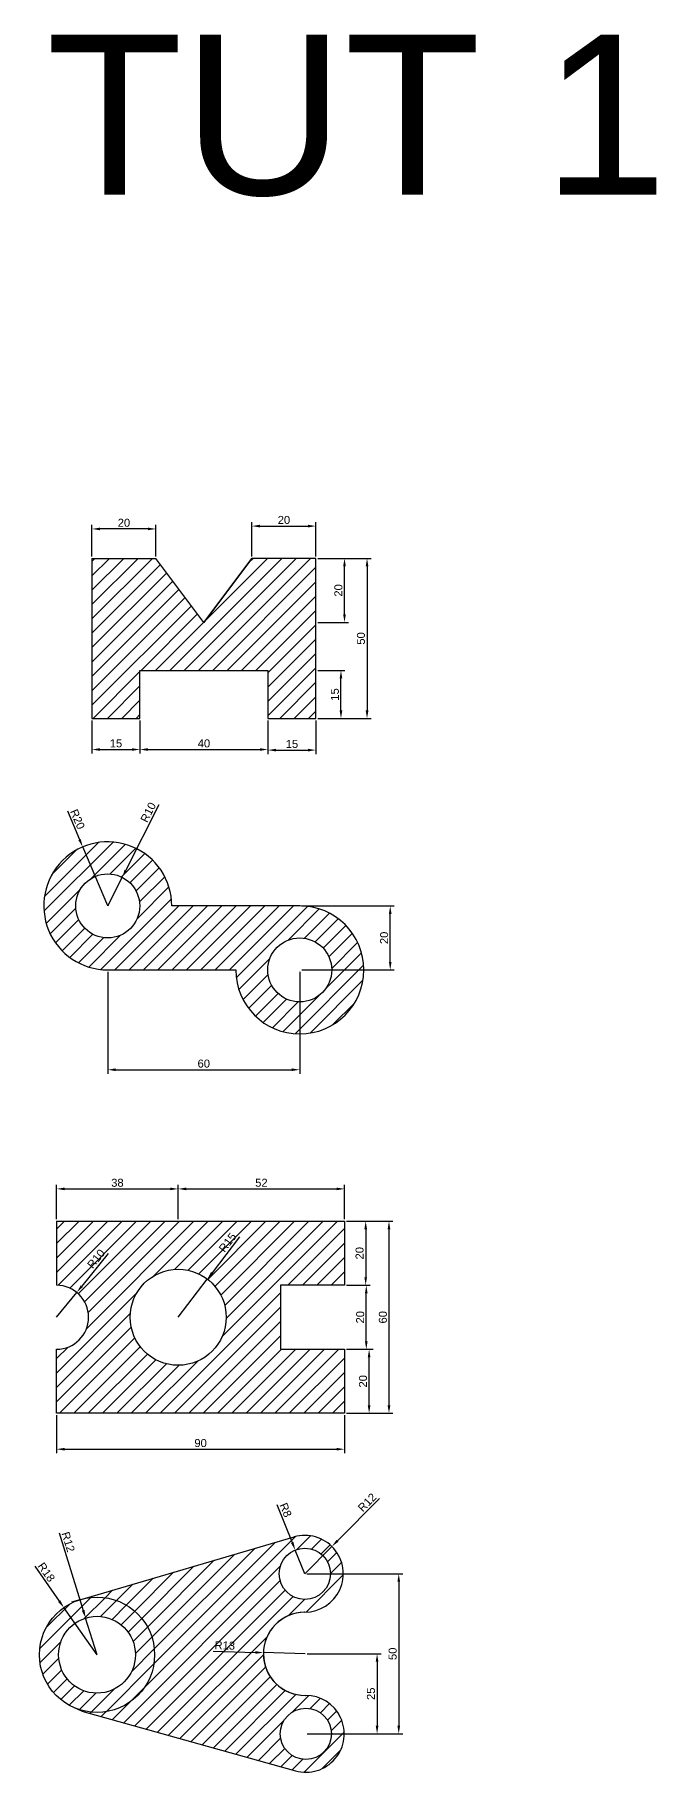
# Model space of a CAD drawing. Header units: millimetres. Extents: x 137 to 7220, y 7466 to 9893.
# Drawn here: x 137 to 331, y 9349 to 9892 of the extents above; entities that cross this region are included whole.
import ezdxf

# ---------------------------------------------------------------- set-up
doc = ezdxf.new("R2010")
doc.units = ezdxf.units.MM
doc.header["$PDMODE"] = 35
doc.header["$PDSIZE"] = 3
doc.layers.add('Dimensions', color=1, linetype='Continuous')
doc.layers.add('Object', color=7, linetype='Continuous', lineweight=30)
doc.styles.get("Standard").update_dxf_attribs({"font": 'arial.ttf'})
doc.dimstyles.new('ISO-25', dxfattribs={"dimtxt": 2.5, "dimasz": 2.5, "dimexe": 1.25, "dimexo": 0.625, "dimtad": 1, "dimdec": 0, "dimtxsty": 'Standard', "dimcen": 2.5, "dimadec": 0, "dimazin": 0, "dimtfac": 1, "dimtdec": 0, "dimtmove": 0, "dimatfit": 3, "dimfxl": 1, "dimarcsym": 0})

# ---------------------------------------------------------------- blocks, each defined once
blk = doc.blocks.new('*D261')
at = {"layer": 'Defpoints', "color": 0, "transparency": 16777216}
for p in [(224.56, 9738.55), (204.56, 9728.45), (224.56, 9728.45)]:
    blk.add_point(p, dxfattribs=at)
at = {"layer": 'Dimensions', "color": 0, "lineweight": -2, "transparency": 16777216}
for p, q in [((204.56, 9729.08), (204.56, 9739.8)), ((207.06, 9738.55), (222.06, 9738.55)), ((224.56, 9729.08), (224.56, 9739.8))]:
    blk.add_line(p, q, dxfattribs=at)
at = {"layer": 'Dimensions', "color": 0, "transparency": 16777216}
for points in [[(207.06, 9738.97), (207.06, 9738.13), (204.56, 9738.55)], [(222.06, 9738.97), (222.06, 9738.13), (224.56, 9738.55)]]:
    blk.add_solid(points, dxfattribs=at)
at = {"layer": 'Dimensions', "color": 0, "transparency": 16777216, "insert": (214.56, 9740.45), "char_height": 2.5, "attachment_point": 5}
blk.add_mtext('20', dxfattribs=at)
blk = doc.blocks.new('*D262')
at = {"layer": 'Defpoints', "color": 0, "transparency": 16777216}
for p in [(224.56, 9728.45), (224.56, 9678.45), (240.53, 9678.45)]:
    blk.add_point(p, dxfattribs=at)
at = {"layer": 'Dimensions', "color": 0, "lineweight": -2, "transparency": 16777216}
for p, q in [((225.19, 9728.45), (241.78, 9728.45)), ((240.53, 9725.95), (240.53, 9680.95)), ((225.19, 9678.45), (241.78, 9678.45))]:
    blk.add_line(p, q, dxfattribs=at)
at = {"layer": 'Dimensions', "color": 0, "transparency": 16777216}
for points in [[(240.11, 9725.95), (240.95, 9725.95), (240.53, 9728.45)], [(240.11, 9680.95), (240.95, 9680.95), (240.53, 9678.45)]]:
    blk.add_solid(points, dxfattribs=at)
at = {"layer": 'Dimensions', "color": 0, "transparency": 16777216, "insert": (238.63, 9703.45), "char_height": 2.5, "attachment_point": 5, "rotation": 90}
blk.add_mtext('50', dxfattribs=at)
blk = doc.blocks.new('*D263')
at = {"layer": 'Defpoints', "color": 0, "transparency": 16777216}
for p in [(224.56, 9693.45), (232.38, 9693.45), (224.56, 9678.45)]:
    blk.add_point(p, dxfattribs=at)
at = {"layer": 'Dimensions', "color": 0, "lineweight": -2, "transparency": 16777216}
for p, q in [((225.19, 9693.45), (233.63, 9693.45)), ((232.38, 9680.95), (232.38, 9690.95)), ((225.19, 9678.45), (233.63, 9678.45))]:
    blk.add_line(p, q, dxfattribs=at)
at = {"layer": 'Dimensions', "color": 0, "transparency": 16777216}
for points in [[(231.96, 9690.95), (232.79, 9690.95), (232.38, 9693.45)], [(231.96, 9680.95), (232.79, 9680.95), (232.38, 9678.45)]]:
    blk.add_solid(points, dxfattribs=at)
at = {"layer": 'Dimensions', "color": 0, "transparency": 16777216, "insert": (230.48, 9685.95), "char_height": 2.5, "attachment_point": 5, "rotation": 90}
blk.add_mtext('15', dxfattribs=at)
blk = doc.blocks.new('*D264')
at = {"layer": 'Defpoints', "color": 0, "transparency": 16777216}
for p in [(224.56, 9728.45), (233.48, 9728.45), (224.56, 9708.45)]:
    blk.add_point(p, dxfattribs=at)
at = {"layer": 'Dimensions', "color": 0, "lineweight": -2, "transparency": 16777216}
for p, q in [((225.19, 9728.45), (234.73, 9728.45)), ((233.48, 9710.95), (233.48, 9725.95)), ((225.19, 9708.45), (234.73, 9708.45))]:
    blk.add_line(p, q, dxfattribs=at)
at = {"layer": 'Dimensions', "color": 0, "transparency": 16777216}
for points in [[(233.07, 9725.95), (233.9, 9725.95), (233.48, 9728.45)], [(233.07, 9710.95), (233.9, 9710.95), (233.48, 9708.45)]]:
    blk.add_solid(points, dxfattribs=at)
at = {"layer": 'Dimensions', "color": 0, "transparency": 16777216, "insert": (231.58, 9718.45), "char_height": 2.5, "attachment_point": 5, "rotation": 90}
blk.add_mtext('20', dxfattribs=at)
blk = doc.blocks.new('*D265')
at = {"layer": 'Defpoints', "color": 0, "transparency": 16777216}
for p in [(154.56, 9737.66), (154.56, 9728.45), (174.56, 9728.45)]:
    blk.add_point(p, dxfattribs=at)
at = {"layer": 'Dimensions', "color": 0, "lineweight": -2, "transparency": 16777216}
for p, q in [((154.56, 9729.08), (154.56, 9738.91)), ((172.06, 9737.66), (157.06, 9737.66)), ((174.56, 9729.08), (174.56, 9738.91))]:
    blk.add_line(p, q, dxfattribs=at)
at = {"layer": 'Dimensions', "color": 0, "transparency": 16777216}
for points in [[(157.06, 9738.08), (157.06, 9737.25), (154.56, 9737.66)], [(172.06, 9738.08), (172.06, 9737.25), (174.56, 9737.66)]]:
    blk.add_solid(points, dxfattribs=at)
at = {"layer": 'Dimensions', "color": 0, "transparency": 16777216, "insert": (164.56, 9739.57), "char_height": 2.5, "attachment_point": 5}
blk.add_mtext('20', dxfattribs=at)
blk = doc.blocks.new('*D266')
at = {"layer": 'Defpoints', "color": 0, "transparency": 16777216}
for p in [(154.56, 9678.45), (169.56, 9678.45), (169.56, 9668.75)]:
    blk.add_point(p, dxfattribs=at)
at = {"layer": 'Dimensions', "color": 0, "lineweight": -2, "transparency": 16777216}
for p, q in [((154.56, 9677.83), (154.56, 9667.5)), ((169.56, 9677.83), (169.56, 9667.5)), ((157.06, 9668.75), (167.06, 9668.75))]:
    blk.add_line(p, q, dxfattribs=at)
at = {"layer": 'Dimensions', "color": 0, "transparency": 16777216}
for points in [[(157.06, 9669.17), (157.06, 9668.34), (154.56, 9668.75)], [(167.06, 9669.17), (167.06, 9668.34), (169.56, 9668.75)]]:
    blk.add_solid(points, dxfattribs=at)
at = {"layer": 'Dimensions', "color": 0, "transparency": 16777216, "insert": (162.06, 9670.66), "char_height": 2.5, "attachment_point": 5}
blk.add_mtext('15', dxfattribs=at)
blk = doc.blocks.new('*D267')
at = {"layer": 'Defpoints', "color": 0, "transparency": 16777216}
for p in [(169.56, 9678.45), (209.56, 9678.45), (209.56, 9668.75)]:
    blk.add_point(p, dxfattribs=at)
at = {"layer": 'Dimensions', "color": 0, "lineweight": -2, "transparency": 16777216}
for p, q in [((169.56, 9677.83), (169.56, 9667.5)), ((209.56, 9677.83), (209.56, 9667.5)), ((172.06, 9668.75), (207.06, 9668.75))]:
    blk.add_line(p, q, dxfattribs=at)
at = {"layer": 'Dimensions', "color": 0, "transparency": 16777216}
for points in [[(172.06, 9669.17), (172.06, 9668.34), (169.56, 9668.75)], [(207.06, 9669.17), (207.06, 9668.34), (209.56, 9668.75)]]:
    blk.add_solid(points, dxfattribs=at)
at = {"layer": 'Dimensions', "color": 0, "transparency": 16777216, "insert": (189.56, 9670.66), "char_height": 2.5, "attachment_point": 5}
blk.add_mtext('40', dxfattribs=at)
blk = doc.blocks.new('*D232')
at = {"layer": 'Defpoints', "color": 0, "transparency": 16777216}
for p in [(209.56, 9678.45), (224.56, 9678.45), (224.56, 9668.58)]:
    blk.add_point(p, dxfattribs=at)
at = {"layer": 'Dimensions', "color": 0, "lineweight": -2, "transparency": 16777216}
for p, q in [((209.56, 9677.83), (209.56, 9667.33)), ((224.56, 9677.83), (224.56, 9667.33)), ((212.06, 9668.58), (222.06, 9668.58))]:
    blk.add_line(p, q, dxfattribs=at)
at = {"layer": 'Dimensions', "color": 0, "transparency": 16777216}
for points in [[(212.06, 9668.99), (212.06, 9668.16), (209.56, 9668.58)], [(222.06, 9668.99), (222.06, 9668.16), (224.56, 9668.58)]]:
    blk.add_solid(points, dxfattribs=at)
at = {"layer": 'Dimensions', "color": 0, "transparency": 16777216, "insert": (217.06, 9670.48), "char_height": 2.5, "attachment_point": 5}
blk.add_mtext('15', dxfattribs=at)
blk = doc.blocks.new('*D237')
at = {"layer": 'Defpoints', "color": 0, "transparency": 16777216}
for p in [(181.51, 9531.51), (143.51, 9521.41), (181.51, 9521.41)]:
    blk.add_point(p, dxfattribs=at)
at = {"layer": 'Dimensions', "color": 0, "lineweight": -2, "transparency": 16777216}
for p, q in [((143.51, 9522.03), (143.51, 9532.76)), ((146.01, 9531.51), (179.01, 9531.51)), ((181.51, 9522.03), (181.51, 9532.76))]:
    blk.add_line(p, q, dxfattribs=at)
at = {"layer": 'Dimensions', "color": 0, "transparency": 16777216}
for points in [[(146.01, 9531.92), (146.01, 9531.09), (143.51, 9531.51)], [(179.01, 9531.92), (179.01, 9531.09), (181.51, 9531.51)]]:
    blk.add_solid(points, dxfattribs=at)
at = {"layer": 'Dimensions', "color": 0, "transparency": 16777216, "insert": (162.51, 9533.41), "char_height": 2.5, "attachment_point": 5}
blk.add_mtext('38', dxfattribs=at)
blk = doc.blocks.new('*D238')
at = {"layer": 'Defpoints', "color": 0, "transparency": 16777216}
for p in [(233.51, 9531.51), (181.51, 9521.41), (233.51, 9521.41)]:
    blk.add_point(p, dxfattribs=at)
at = {"layer": 'Dimensions', "color": 0, "lineweight": -2, "transparency": 16777216}
for p, q in [((181.51, 9522.03), (181.51, 9532.76)), ((184.01, 9531.51), (231.01, 9531.51)), ((233.51, 9522.03), (233.51, 9532.76))]:
    blk.add_line(p, q, dxfattribs=at)
at = {"layer": 'Dimensions', "color": 0, "transparency": 16777216}
for points in [[(184.01, 9531.92), (184.01, 9531.09), (181.51, 9531.51)], [(231.01, 9531.92), (231.01, 9531.09), (233.51, 9531.51)]]:
    blk.add_solid(points, dxfattribs=at)
at = {"layer": 'Dimensions', "color": 0, "transparency": 16777216, "insert": (207.51, 9533.41), "char_height": 2.5, "attachment_point": 5}
blk.add_mtext('52', dxfattribs=at)
blk = doc.blocks.new('*D239')
at = {"layer": 'Defpoints', "color": 0, "transparency": 16777216}
for p in [(233.51, 9521.41), (233.51, 9461.41), (247.38, 9461.41)]:
    blk.add_point(p, dxfattribs=at)
at = {"layer": 'Dimensions', "color": 0, "lineweight": -2, "transparency": 16777216}
for p, q in [((234.13, 9521.41), (248.63, 9521.41)), ((247.38, 9518.91), (247.38, 9463.91)), ((234.13, 9461.41), (248.63, 9461.41))]:
    blk.add_line(p, q, dxfattribs=at)
at = {"layer": 'Dimensions', "color": 0, "transparency": 16777216}
for points in [[(246.96, 9518.91), (247.8, 9518.91), (247.38, 9521.41)], [(246.96, 9463.91), (247.8, 9463.91), (247.38, 9461.41)]]:
    blk.add_solid(points, dxfattribs=at)
at = {"layer": 'Dimensions', "color": 0, "transparency": 16777216, "insert": (245.48, 9491.41), "char_height": 2.5, "attachment_point": 5, "rotation": 90}
blk.add_mtext('60', dxfattribs=at)
blk = doc.blocks.new('*D240')
at = {"layer": 'Defpoints', "color": 0, "transparency": 16777216}
for p in [(233.51, 9481.41), (241.17, 9481.41), (233.51, 9461.41)]:
    blk.add_point(p, dxfattribs=at)
at = {"layer": 'Dimensions', "color": 0, "lineweight": -2, "transparency": 16777216}
for p, q in [((234.13, 9481.41), (242.42, 9481.41)), ((241.17, 9463.91), (241.17, 9478.91)), ((234.13, 9461.41), (242.42, 9461.41))]:
    blk.add_line(p, q, dxfattribs=at)
at = {"layer": 'Dimensions', "color": 0, "transparency": 16777216}
for points in [[(240.76, 9478.91), (241.59, 9478.91), (241.17, 9481.41)], [(240.76, 9463.91), (241.59, 9463.91), (241.17, 9461.41)]]:
    blk.add_solid(points, dxfattribs=at)
at = {"layer": 'Dimensions', "color": 0, "transparency": 16777216, "insert": (239.27, 9471.41), "char_height": 2.5, "attachment_point": 5, "rotation": 90}
blk.add_mtext('20', dxfattribs=at)
blk = doc.blocks.new('*D241')
at = {"layer": 'Defpoints', "color": 0, "transparency": 16777216}
for p in [(233.51, 9501.41), (240.29, 9501.41), (233.51, 9481.41)]:
    blk.add_point(p, dxfattribs=at)
at = {"layer": 'Dimensions', "color": 0, "lineweight": -2, "transparency": 16777216}
for p, q in [((234.13, 9501.41), (241.54, 9501.41)), ((240.29, 9483.91), (240.29, 9498.91)), ((234.13, 9481.41), (241.54, 9481.41))]:
    blk.add_line(p, q, dxfattribs=at)
at = {"layer": 'Dimensions', "color": 0, "transparency": 16777216}
for points in [[(239.87, 9498.91), (240.7, 9498.91), (240.29, 9501.41)], [(239.87, 9483.91), (240.7, 9483.91), (240.29, 9481.41)]]:
    blk.add_solid(points, dxfattribs=at)
at = {"layer": 'Dimensions', "color": 0, "transparency": 16777216, "insert": (238.39, 9491.41), "char_height": 2.5, "attachment_point": 5, "rotation": 90}
blk.add_mtext('20', dxfattribs=at)
blk = doc.blocks.new('*D231')
at = {"layer": 'Defpoints', "color": 0, "transparency": 16777216}
for p in [(233.51, 9521.41), (233.51, 9501.41), (240.1, 9501.41)]:
    blk.add_point(p, dxfattribs=at)
at = {"layer": 'Dimensions', "color": 0, "lineweight": -2, "transparency": 16777216}
for p, q in [((234.13, 9521.41), (241.35, 9521.41)), ((240.1, 9518.91), (240.1, 9503.91)), ((234.13, 9501.41), (241.35, 9501.41))]:
    blk.add_line(p, q, dxfattribs=at)
at = {"layer": 'Dimensions', "color": 0, "transparency": 16777216}
for points in [[(239.69, 9518.91), (240.52, 9518.91), (240.1, 9521.41)], [(239.69, 9503.91), (240.52, 9503.91), (240.1, 9501.41)]]:
    blk.add_solid(points, dxfattribs=at)
at = {"layer": 'Dimensions', "color": 0, "transparency": 16777216, "insert": (238.2, 9511.41), "char_height": 2.5, "attachment_point": 5, "rotation": 90}
blk.add_mtext('20', dxfattribs=at)
blk = doc.blocks.new('*D242')
at = {"layer": 'Defpoints', "color": 0, "transparency": 16777216}
for p in [(143.51, 9461.41), (233.51, 9461.41), (233.51, 9450.2)]:
    blk.add_point(p, dxfattribs=at)
at = {"layer": 'Dimensions', "color": 0, "lineweight": -2, "transparency": 16777216}
for p, q in [((143.51, 9460.78), (143.51, 9448.95)), ((233.51, 9460.78), (233.51, 9448.95)), ((146.01, 9450.2), (231.01, 9450.2))]:
    blk.add_line(p, q, dxfattribs=at)
at = {"layer": 'Dimensions', "color": 0, "transparency": 16777216}
for points in [[(146.01, 9450.61), (146.01, 9449.78), (143.51, 9450.2)], [(231.01, 9450.61), (231.01, 9449.78), (233.51, 9450.2)]]:
    blk.add_solid(points, dxfattribs=at)
at = {"layer": 'Dimensions', "color": 0, "transparency": 16777216, "insert": (188.51, 9452.1), "char_height": 2.5, "attachment_point": 5}
blk.add_mtext('90', dxfattribs=at)
blk = doc.blocks.new('*D243')
at = {"layer": 'Defpoints', "color": 0, "transparency": 16777216}
for p in [(190.61, 9503.33), (181.51, 9491.41)]:
    blk.add_point(p, dxfattribs=at)
at = {"layer": 'Dimensions', "color": 0, "lineweight": -2, "transparency": 16777216}
for p, q in [((200.65, 9516.49), (192.12, 9505.32)), ((181.51, 9491.41), (190.61, 9503.33))]:
    blk.add_line(p, q, dxfattribs=at)
at = {"layer": 'Dimensions', "color": 0, "transparency": 16777216}
blk.add_solid([(191.79, 9505.57), (192.45, 9505.07), (190.61, 9503.33)], dxfattribs=at)
at = {"layer": 'Dimensions', "color": 0, "transparency": 16777216, "insert": (196.94, 9514.77), "char_height": 2.5, "attachment_point": 5, "rotation": 52.6447}
blk.add_mtext('R15', dxfattribs=at)
blk = doc.blocks.new('*D244')
at = {"layer": 'Defpoints', "color": 0, "transparency": 16777216}
for p in [(149.8, 9499.18), (143.51, 9491.41)]:
    blk.add_point(p, dxfattribs=at)
at = {"layer": 'Dimensions', "color": 0, "lineweight": -2, "transparency": 16777216}
for p, q in [((159.6, 9511.28), (151.37, 9501.12)), ((143.51, 9491.41), (149.8, 9499.18))]:
    blk.add_line(p, q, dxfattribs=at)
at = {"layer": 'Dimensions', "color": 0, "transparency": 16777216}
blk.add_solid([(151.05, 9501.38), (151.7, 9500.86), (149.8, 9499.18)], dxfattribs=at)
at = {"layer": 'Dimensions', "color": 0, "transparency": 16777216, "insert": (155.85, 9509.67), "char_height": 2.5, "attachment_point": 5, "rotation": 50.9909}
blk.add_mtext('R10', dxfattribs=at)
blk = doc.blocks.new('*D245')
at = {"layer": 'Defpoints', "color": 0, "transparency": 16777216}
for p in [(164.02, 9628.83), (159.5, 9619.91)]:
    blk.add_point(p, dxfattribs=at)
at = {"layer": 'Dimensions', "color": 0, "lineweight": -2, "transparency": 16777216}
for p, q in [((175.49, 9651.49), (165.15, 9631.06)), ((159.5, 9619.91), (164.02, 9628.83))]:
    blk.add_line(p, q, dxfattribs=at)
at = {"layer": 'Dimensions', "color": 0, "transparency": 16777216}
blk.add_solid([(164.77, 9631.25), (165.52, 9630.87), (164.02, 9628.83)], dxfattribs=at)
at = {"layer": 'Dimensions', "color": 0, "transparency": 16777216, "insert": (172.16, 9649.13), "char_height": 2.5, "attachment_point": 5, "rotation": 63.1491}
blk.add_mtext('R10', dxfattribs=at)
blk = doc.blocks.new('*D246')
at = {"layer": 'Defpoints', "color": 0, "transparency": 16777216}
for p in [(151.66, 9638.33), (159.5, 9619.93)]:
    blk.add_point(p, dxfattribs=at)
at = {"layer": 'Dimensions', "color": 0, "lineweight": -2, "transparency": 16777216}
for p, q in [((146.87, 9649.57), (150.68, 9640.63)), ((159.5, 9619.93), (151.66, 9638.33))]:
    blk.add_line(p, q, dxfattribs=at)
at = {"layer": 'Dimensions', "color": 0, "transparency": 16777216}
blk.add_solid([(151.07, 9640.79), (150.3, 9640.47), (151.66, 9638.33)], dxfattribs=at)
at = {"layer": 'Dimensions', "color": 0, "transparency": 16777216, "insert": (150.04, 9646.99), "char_height": 2.5, "attachment_point": 5, "rotation": 293.0712}
blk.add_mtext('R20', dxfattribs=at)
blk = doc.blocks.new('*D247')
at = {"layer": 'Defpoints', "color": 0, "transparency": 16777216}
for p in [(159.5, 9599.91), (219.5, 9599.91), (219.5, 9568.73)]:
    blk.add_point(p, dxfattribs=at)
at = {"layer": 'Dimensions', "color": 0, "lineweight": -2, "transparency": 16777216}
for p, q in [((159.5, 9599.29), (159.5, 9567.48)), ((219.5, 9599.29), (219.5, 9567.48)), ((162, 9568.73), (217, 9568.73))]:
    blk.add_line(p, q, dxfattribs=at)
at = {"layer": 'Dimensions', "color": 0, "transparency": 16777216}
for points in [[(162, 9569.15), (162, 9568.32), (159.5, 9568.73)], [(217, 9569.15), (217, 9568.32), (219.5, 9568.73)]]:
    blk.add_solid(points, dxfattribs=at)
at = {"layer": 'Dimensions', "color": 0, "transparency": 16777216, "insert": (189.5, 9570.63), "char_height": 2.5, "attachment_point": 5}
blk.add_mtext('60', dxfattribs=at)
blk = doc.blocks.new('*D248')
at = {"layer": 'Defpoints', "color": 0, "transparency": 16777216}
for p in [(219.5, 9619.91), (247.77, 9619.91), (219.5, 9599.91)]:
    blk.add_point(p, dxfattribs=at)
at = {"layer": 'Dimensions', "color": 0, "lineweight": -2, "transparency": 16777216}
for p, q in [((220.12, 9619.91), (249.02, 9619.91)), ((247.77, 9602.41), (247.77, 9617.41)), ((220.12, 9599.91), (249.02, 9599.91))]:
    blk.add_line(p, q, dxfattribs=at)
at = {"layer": 'Dimensions', "color": 0, "transparency": 16777216}
for points in [[(247.36, 9617.41), (248.19, 9617.41), (247.77, 9619.91)], [(247.36, 9602.41), (248.19, 9602.41), (247.77, 9599.91)]]:
    blk.add_solid(points, dxfattribs=at)
at = {"layer": 'Dimensions', "color": 0, "transparency": 16777216, "insert": (245.87, 9609.91), "char_height": 2.5, "attachment_point": 5, "rotation": 90}
blk.add_mtext('20', dxfattribs=at)
blk = doc.blocks.new('*D254')
at = {"layer": 'Defpoints', "color": 0, "transparency": 16777216}
for p in [(152.58, 9397.45), (156.14, 9385.99)]:
    blk.add_point(p, dxfattribs=at)
at = {"layer": 'Dimensions', "color": 0, "lineweight": -2, "transparency": 16777216}
for p, q in [((144.29, 9424.12), (151.84, 9399.84)), ((156.14, 9385.99), (152.58, 9397.45))]:
    blk.add_line(p, q, dxfattribs=at)
at = {"layer": 'Dimensions', "color": 0, "transparency": 16777216}
blk.add_solid([(152.23, 9399.96), (151.44, 9399.71), (152.58, 9397.45)], dxfattribs=at)
at = {"layer": 'Dimensions', "color": 0, "transparency": 16777216, "insert": (147.15, 9421.24), "char_height": 2.5, "attachment_point": 5, "rotation": 287.2709}
blk.add_mtext('R12', dxfattribs=at)
blk = doc.blocks.new('*D255')
at = {"layer": 'Defpoints', "color": 0, "transparency": 16777216}
for p in [(145.78, 9400.71), (156.14, 9385.99)]:
    blk.add_point(p, dxfattribs=at)
at = {"layer": 'Dimensions', "color": 0, "lineweight": -2, "transparency": 16777216}
for p, q in [((136.68, 9413.65), (144.34, 9402.76)), ((156.14, 9385.99), (145.78, 9400.71))]:
    blk.add_line(p, q, dxfattribs=at)
at = {"layer": 'Dimensions', "color": 0, "transparency": 16777216}
blk.add_solid([(144.68, 9403), (144, 9402.52), (145.78, 9400.71)], dxfattribs=at)
at = {"layer": 'Dimensions', "color": 0, "transparency": 16777216, "insert": (140.31, 9411.79), "char_height": 2.5, "attachment_point": 5, "rotation": 305.1374}
blk.add_mtext('R18', dxfattribs=at)
blk = doc.blocks.new('*D256')
at = {"layer": 'Defpoints', "color": 0, "transparency": 16777216}
for p in [(218.09, 9418.7), (221.09, 9411.29)]:
    blk.add_point(p, dxfattribs=at)
at = {"layer": 'Dimensions', "color": 0, "lineweight": -2, "transparency": 16777216}
for p, q in [((212.34, 9432.94), (217.15, 9421.02)), ((221.09, 9411.29), (218.09, 9418.7))]:
    blk.add_line(p, q, dxfattribs=at)
at = {"layer": 'Dimensions', "color": 0, "transparency": 16777216}
blk.add_solid([(217.54, 9421.18), (216.77, 9420.86), (218.09, 9418.7)], dxfattribs=at)
at = {"layer": 'Dimensions', "color": 0, "transparency": 16777216, "insert": (215.09, 9431.2), "char_height": 2.5, "attachment_point": 5, "rotation": 292.0033}
blk.add_mtext('R8', dxfattribs=at)
blk = doc.blocks.new('*D257')
at = {"layer": 'Defpoints', "color": 0, "transparency": 16777216}
for p in [(229.53, 9419.81), (221.09, 9411.29)]:
    blk.add_point(p, dxfattribs=at)
at = {"layer": 'Dimensions', "color": 0, "lineweight": -2, "transparency": 16777216}
for p, q in [((244.41, 9434.82), (231.29, 9421.59)), ((221.09, 9411.29), (229.53, 9419.81))]:
    blk.add_line(p, q, dxfattribs=at)
at = {"layer": 'Dimensions', "color": 0, "transparency": 16777216}
blk.add_solid([(231, 9421.88), (231.59, 9421.29), (229.53, 9419.81)], dxfattribs=at)
at = {"layer": 'Dimensions', "color": 0, "transparency": 16777216, "insert": (240.54, 9433.59), "char_height": 2.5, "attachment_point": 5, "rotation": 45.2676}
blk.add_mtext('R12', dxfattribs=at)
blk = doc.blocks.new('*D258')
at = {"layer": 'Defpoints', "color": 0, "transparency": 16777216}
for p in [(208.15, 9386.65), (221.14, 9386.29)]:
    blk.add_point(p, dxfattribs=at)
at = {"layer": 'Dimensions', "color": 0, "lineweight": -2, "transparency": 16777216}
for p, q in [((192.41, 9387.08), (205.65, 9386.71)), ((221.14, 9386.29), (208.15, 9386.65))]:
    blk.add_line(p, q, dxfattribs=at)
at = {"layer": 'Dimensions', "color": 0, "transparency": 16777216}
blk.add_solid([(205.66, 9387.13), (205.63, 9386.3), (208.15, 9386.65)], dxfattribs=at)
at = {"layer": 'Dimensions', "color": 0, "transparency": 16777216, "insert": (196.08, 9388.88), "char_height": 2.5, "attachment_point": 5, "rotation": 358.4152}
blk.add_mtext('R13', dxfattribs=at)
blk = doc.blocks.new('*D259')
at = {"layer": 'Defpoints', "color": 0, "transparency": 16777216}
for p in [(221.14, 9386.29), (221.14, 9361.31), (243.66, 9361.31)]:
    blk.add_point(p, dxfattribs=at)
at = {"layer": 'Dimensions', "color": 0, "lineweight": -2, "transparency": 16777216}
for p, q in [((221.77, 9386.29), (244.91, 9386.29)), ((243.66, 9383.79), (243.66, 9363.81)), ((221.77, 9361.31), (244.91, 9361.31))]:
    blk.add_line(p, q, dxfattribs=at)
at = {"layer": 'Dimensions', "color": 0, "transparency": 16777216}
for points in [[(243.24, 9383.79), (244.08, 9383.79), (243.66, 9386.29)], [(243.24, 9363.81), (244.08, 9363.81), (243.66, 9361.31)]]:
    blk.add_solid(points, dxfattribs=at)
at = {"layer": 'Dimensions', "color": 0, "transparency": 16777216, "insert": (241.76, 9373.8), "char_height": 2.5, "attachment_point": 5, "rotation": 90}
blk.add_mtext('25', dxfattribs=at)
blk = doc.blocks.new('*D260')
at = {"layer": 'Defpoints', "color": 0, "transparency": 16777216}
for p in [(221.09, 9411.29), (221.4, 9361.29), (250.44, 9361.29)]:
    blk.add_point(p, dxfattribs=at)
at = {"layer": 'Dimensions', "color": 0, "lineweight": -2, "transparency": 16777216}
for p, q in [((221.71, 9411.29), (251.69, 9411.29)), ((250.44, 9408.79), (250.44, 9363.79)), ((222.03, 9361.29), (251.69, 9361.29))]:
    blk.add_line(p, q, dxfattribs=at)
at = {"layer": 'Dimensions', "color": 0, "transparency": 16777216}
for points in [[(250.02, 9408.79), (250.85, 9408.79), (250.44, 9411.29)], [(250.02, 9363.79), (250.85, 9363.79), (250.44, 9361.29)]]:
    blk.add_solid(points, dxfattribs=at)
at = {"layer": 'Dimensions', "color": 0, "transparency": 16777216, "insert": (248.54, 9386.29), "char_height": 2.5, "attachment_point": 5, "rotation": 90}
blk.add_mtext('50', dxfattribs=at)

msp = doc.modelspace()

# ---------------------------------------------------------------- hatches: boundary and pattern name
at = {"layer": 'Object', "true_color": 0x636466}
h = msp.add_hatch(dxfattribs=at)
h.set_pattern_fill('ANSI31', color=251)
h.paths.add_polyline_path([(174.56, 9728.452), (154.56, 9728.452), (154.56, 9678.452), (169.56, 9678.452), (169.56, 9693.452), (209.56, 9693.452), (209.56, 9678.452), (224.56, 9678.452), (224.56, 9693.452), (224.56, 9708.452), (224.56, 9728.452), (204.56, 9728.452), (189.56, 9708.452)])
h = msp.add_hatch(dxfattribs=at)
h.set_pattern_fill('ANSI31', color=251)
h.paths.add_polyline_path([(179.499, 9619.911, 2.415717), (159.499, 9599.928), (199.499, 9599.911, 2.4142136), (219.499, 9619.911)])
h.paths.add_polyline_path([(149.499, 9619.911, -1), (169.499, 9619.911, -1)], flags=16)
h.paths.add_polyline_path([(229.499, 9599.911, -1), (209.499, 9599.911, -1)], flags=16)
h = msp.add_hatch(dxfattribs=at)
h.set_pattern_fill('ANSI31', color=251)
h.paths.add_polyline_path([(143.505, 9521.409), (143.505, 9501.409, -1), (143.505, 9481.409), (143.505, 9461.409), (233.505, 9461.409), (233.505, 9481.409), (213.505, 9481.409), (213.505, 9501.409), (233.505, 9501.409), (233.505, 9521.409), (181.505, 9521.409)])
h.paths.add_polyline_path([(196.505, 9491.409, -1), (166.505, 9491.409, -1)], flags=16)
h = msp.add_hatch(dxfattribs=at)
h.set_pattern_fill('ANSI31', color=251)
h.paths.add_polyline_path([(221.113, 9399.286, 1.1526097), (217.711, 9422.801), (151.192, 9403.297, -0.4983596), (174.141, 9385.991, -0.5424714), (148.844, 9369.536), (151.411, 9368.398), (218.17, 9349.73, 1.1526097), (221.276, 9373.287, -1.0041792)])
h.paths.add_polyline_path([(213.088, 9411.286, -1), (229.088, 9411.286, -1)], flags=16)
h.paths.add_polyline_path([(229.401, 9361.287, -1), (213.401, 9361.287, -1)], flags=16)
h.paths.add_polyline_path([(192.12, 9386.393), (199.774, 9386.181), (199.916, 9391.331), (192.262, 9391.542)], flags=24)
h = msp.add_hatch(dxfattribs=at)
h.set_pattern_fill('ANSI31', color=251)
h.paths.add_polyline_path([(138.141, 9385.991, 1), (174.141, 9385.991, 1)])
h.paths.add_polyline_path([(168.141, 9385.991, -1), (144.141, 9385.991, -1)], flags=16)

# ---------------------------------------------------------------- linework, layer by layer
at = {"layer": 'Object'}
for p, q in [((154.56, 9728.452), (154.56, 9678.452)), ((154.56, 9728.452), (174.56, 9728.452)), ((189.56, 9708.452), (174.56, 9728.452)), ((189.56, 9708.452), (204.56, 9728.452)), ((204.56, 9728.452), (189.56, 9708.452)), ((224.56, 9728.452), (204.56, 9728.452)), ((224.56, 9708.452), (224.56, 9728.452)), ((224.56, 9693.452), (224.56, 9708.452)), ((169.56, 9678.452), (169.56, 9693.452)), ((169.56, 9693.452), (209.56, 9693.452)), ((209.56, 9693.452), (209.56, 9678.452)), ((224.56, 9678.452), (224.56, 9693.452)), ((154.56, 9678.452), (169.56, 9678.452)), ((209.56, 9678.452), (224.56, 9678.452)), ((219.499, 9619.911), (179.499, 9619.911)), ((159.499, 9599.911), (159.499, 9599.928)), ((159.499, 9599.911), (199.499, 9599.911)), ((143.505, 9521.409), (181.505, 9521.409)), ((143.505, 9521.409), (143.505, 9501.409)), ((181.505, 9521.409), (233.505, 9521.409)), ((233.505, 9521.409), (233.505, 9501.409)), ((233.505, 9501.409), (213.505, 9501.409)), ((213.505, 9501.409), (213.505, 9481.409)), ((143.505, 9461.409), (143.505, 9481.409)), ((213.505, 9481.409), (233.505, 9481.409)), ((233.505, 9481.409), (233.505, 9461.409)), ((233.505, 9461.409), (143.505, 9461.409)), ((151.192, 9403.297), (217.711, 9422.801)), ((150.797, 9403.179), (148.217, 9402.425)), ((151.411, 9368.398), (148.844, 9369.536)), ((151.411, 9368.398), (218.17, 9349.73))]:
    msp.add_line(p, q, dxfattribs=at)
for centre, radius in [((159.499, 9619.911), 10), ((219.499, 9599.911), 10), ((181.505, 9491.409), 15), ((221.088, 9411.286), 8), ((156.141, 9385.991), 18), ((156.141, 9385.991), 12), ((221.401, 9361.287), 8)]:
    msp.add_circle(centre, radius, dxfattribs=at)
for centre, radius, start, end in [((159.499, 9619.928), 20, 359.94957, 270), ((219.499, 9599.911), 20, 180, 90), ((143.505, 9491.409), 10, 270, 90), ((221.088, 9411.286), 12, 270.12048, 106.34132), ((221.14, 9386.286), 13, 90.12048, 270.12048), ((221.14, 9386.286), 13, 90.59839, 270.59839), ((221.401, 9361.287), 12, 254.37754, 90.59839)]:
    msp.add_arc(centre, radius, start, end, dxfattribs=at)

# ---------------------------------------------------------------- texts
msp.add_text('TUT 1', height=50, dxfattribs=at).set_placement((140.317, 9842.028))

# ---------------------------------------------------------------- dimensions: what is measured, and where the dimension line sits
at = {"layer": 'Dimensions'}
for base, p1, p2, picture, middle in [((154.56, 9737.664), (174.56, 9728.452), (154.56, 9728.452), '*D265', (164.56, 9739.565)), ((224.56, 9738.55), (204.56, 9728.452), (224.56, 9728.452), '*D261', (214.56, 9740.451)), ((169.56, 9668.754), (154.56, 9678.452), (169.56, 9678.452), '*D266', (162.06, 9670.655)), ((209.56, 9668.754), (169.56, 9678.452), (209.56, 9678.452), '*D267', (189.56, 9670.655)), ((224.56, 9668.576), (209.56, 9678.452), (224.56, 9678.452), '*D232', (217.06, 9670.478)), ((219.499, 9568.733), (159.499, 9599.911), (219.499, 9599.911), '*D247', (189.499, 9570.634)), ((181.505, 9531.506), (143.505, 9521.409), (181.505, 9521.409), '*D237', (162.505, 9533.408)), ((233.505, 9531.506), (181.505, 9521.409), (233.505, 9521.409), '*D238', (207.505, 9533.407)), ((233.505, 9450.195), (143.505, 9461.409), (233.505, 9461.409), '*D242', (188.505, 9452.097))]:
    dim = msp.add_linear_dim(base=base, p1=p1, p2=p2, dimstyle='ISO-25', dxfattribs=at)
    dim.commit()
    dim.dimension.update_dxf_attribs({"geometry": picture, "text_midpoint": middle})
for base, p1, p2, picture, middle in [((240.53, 9678.452), (224.56, 9728.452), (224.56, 9678.452), '*D262', (238.629, 9703.452)), ((233.483, 9728.452), (224.56, 9708.452), (224.56, 9728.452), '*D264', (231.581, 9718.452)), ((232.377, 9693.452), (224.56, 9678.452), (224.56, 9693.452), '*D263', (230.475, 9685.952)), ((247.774, 9619.911), (219.499, 9599.911), (219.499, 9619.911), '*D248', (245.872, 9609.911)), ((247.379, 9461.409), (233.505, 9521.409), (233.505, 9461.409), '*D239', (245.477, 9491.409)), ((240.105, 9501.409), (233.505, 9521.409), (233.505, 9501.409), '*D231', (238.204, 9511.409)), ((240.288, 9501.409), (233.505, 9481.409), (233.505, 9501.409), '*D241', (238.387, 9491.409)), ((241.175, 9481.409), (233.505, 9461.409), (233.505, 9481.409), '*D240', (239.273, 9471.409)), ((250.438, 9361.287), (221.088, 9411.286), (221.401, 9361.287), '*D260', (248.537, 9386.286)), ((243.659, 9361.306), (221.14, 9386.286), (221.14, 9361.306), '*D259', (241.757, 9373.796))]:
    dim = msp.add_linear_dim(base=base, p1=p1, p2=p2, angle=90, dimstyle='ISO-25', dxfattribs=at)
    dim.commit()
    dim.dimension.update_dxf_attribs({"geometry": picture, "text_midpoint": middle})
dim = msp.add_radius_dim(center=(159.499, 9619.928), mpoint=(151.662, 9638.329), dimstyle='ISO-25', dxfattribs=at)
dim.commit()
dim.dimension.update_dxf_attribs({"geometry": '*D246', "text_midpoint": (150.038, 9646.993)})
for center, mpoint, picture, middle in [((159.499, 9619.911), (164.016, 9628.832), '*D245', (173.857, 9648.272)), ((181.505, 9491.409), (190.607, 9503.332), '*D243', (198.455, 9513.614)), ((143.505, 9491.409), (149.8, 9499.179), '*D244', (157.332, 9508.477)), ((221.088, 9411.286), (218.09, 9418.703), '*D256', (213.33, 9430.485)), ((221.088, 9411.286), (229.533, 9419.811), '*D257', (241.875, 9432.268)), ((156.141, 9385.991), (152.578, 9397.45), '*D254', (145.356, 9420.679)), ((156.141, 9385.991), (145.781, 9400.711), '*D255', (138.755, 9410.694)), ((221.14, 9386.286), (208.145, 9386.645), '*D258', (196.024, 9386.981))]:
    dim = msp.add_radius_dim(center=center, mpoint=mpoint, dimstyle='ISO-25', dxfattribs=at)
    dim.commit()
    dim.dimension.update_dxf_attribs({"geometry": picture, "text_midpoint": middle, "dimtype": 164})

doc.saveas('drawing.dxf')
